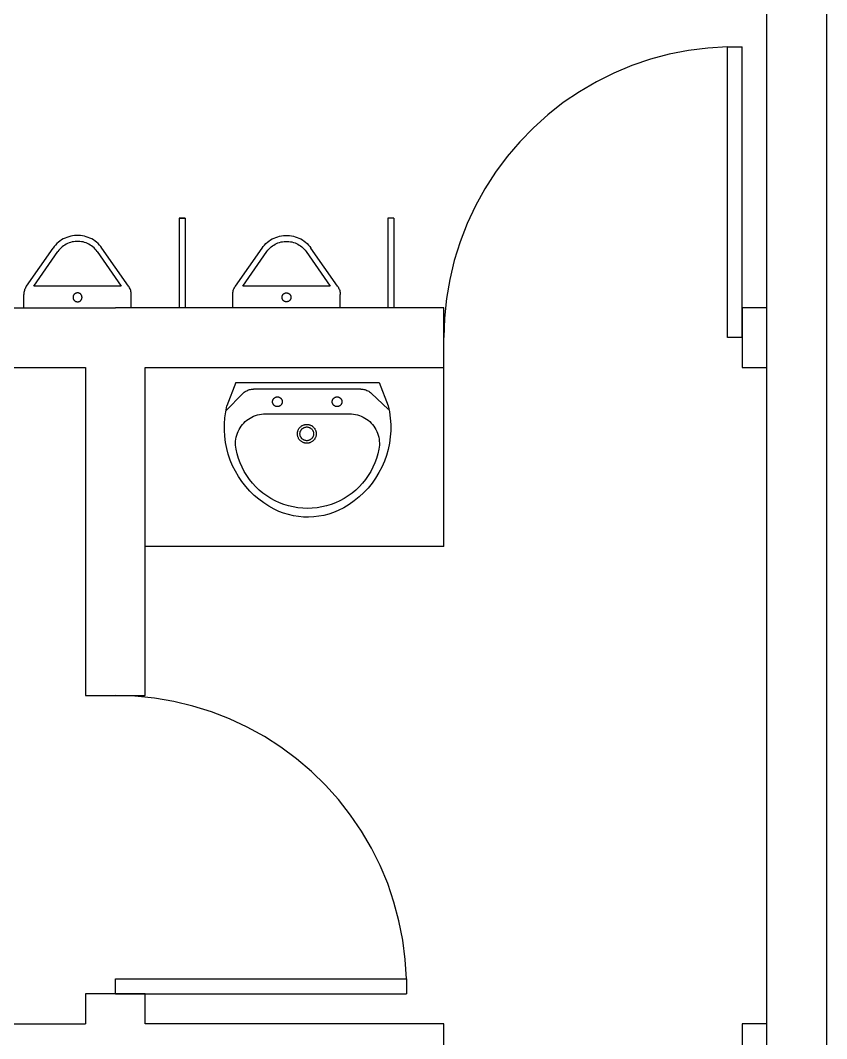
# Model space of a CAD drawing. Extents: x -81148 to 10972, y -53931 to 52487.
# Drawn here: x -58526 to -55825, y -31336 to -27923 of the extents above; entities that cross this region are included whole.
import ezdxf

# ---------------------------------------------------------------- set-up
doc = ezdxf.new("R2010")
doc.units = 0
doc.layers.get('0').update_dxf_attribs({"linetype": 'CONTINUOUS'})

msp = doc.modelspace()

# ---------------------------------------------------------------- linework, layer by layer
for p, q in [((-56025.4, -35168.9), (-56025.4, -22668.9)), ((-55825.4, -26789.4), (-55825.4, -35168.9)), ((-56288.3, -28023.9), (-56352.5, -28036.5)), ((-56223.3, -28015.6), (-56288.3, -28023.9)), ((-56157.9, -28011.4), (-56223.3, -28015.6)), ((-56157.9, -28011.4), (-56107.9, -28011.4)), ((-56157.9, -28986.4), (-56157.9, -28011.4)), ((-56107.9, -28986.4), (-56107.9, -28011.4)), ((-56415.8, -28053.4), (-56477.8, -28074.5)), ((-56352.5, -28036.5), (-56415.8, -28053.4)), ((-56477.8, -28074.5), (-56538.2, -28099.7)), ((-56538.2, -28099.7), (-56596.8, -28128.9)), ((-56596.8, -28128.9), (-56653.4, -28162)), ((-56653.4, -28162), (-56707.5, -28198.8)), ((-56707.5, -28198.8), (-56759.1, -28239.1)), ((-56759.1, -28239.1), (-56807.9, -28282.8)), ((-56807.9, -28282.8), (-56853.6, -28329.7)), ((-56853.6, -28329.7), (-56896, -28379.6)), ((-56896, -28379.6), (-56935.1, -28432.2)), ((-56935.1, -28432.2), (-56970.5, -28487.3)), ((-56970.5, -28487.3), (-57002.1, -28544.6)), ((-57002.1, -28544.6), (-57029.8, -28604)), ((-57994.9, -28586.4), (-57974.9, -28586.4)), ((-57994.9, -28586.4), (-57994.9, -28886.4)), ((-57974.9, -28586.4), (-57994.9, -28586.4)), ((-57994.9, -28586.4), (-57994.9, -28886.4)), ((-57974.9, -28586.4), (-57974.9, -28886.4)), ((-57974.9, -28586.4), (-57974.9, -28886.4)), ((-57274.9, -28586.4), (-57294.9, -28586.4)), ((-57294.9, -28586.4), (-57294.9, -28886.4)), ((-57274.9, -28586.4), (-57274.9, -28886.4)), ((-57029.8, -28604), (-57053.4, -28665.1)), ((-58403.9, -28671.3), (-58408.5, -28676.1)), ((-58399, -28666.9), (-58403.9, -28671.3)), ((-58393.7, -28662.9), (-58399, -28666.9)), ((-58388.3, -28659.1), (-58393.7, -28662.9)), ((-58382.6, -28655.8), (-58388.3, -28659.1)), ((-58376.6, -28652.8), (-58382.6, -28655.8)), ((-58373, -28673.4), (-58377.6, -28676.1)), ((-58370.5, -28650.3), (-58376.6, -28652.8)), ((-58368.3, -28671), (-58373, -28673.4)), ((-58364.3, -28648.1), (-58370.5, -28650.3)), ((-58363.4, -28669), (-58368.3, -28671)), ((-58357.9, -28646.4), (-58364.3, -28648.1)), ((-58358.4, -28667.2), (-58363.4, -28669)), ((-58353.3, -28665.9), (-58358.4, -28667.2)), ((-58351.4, -28645.1), (-58357.9, -28646.4)), ((-58348.1, -28664.8), (-58353.3, -28665.9)), ((-58344.8, -28644.2), (-58351.4, -28645.1)), ((-58342.8, -28664.1), (-58348.1, -28664.8)), ((-58338.2, -28643.8), (-58344.8, -28644.2)), ((-58337.6, -28663.8), (-58342.8, -28664.1)), ((-58331.6, -28643.8), (-58338.2, -28643.8)), ((-58332.3, -28663.8), (-58337.6, -28663.8)), ((-58327, -28664.1), (-58332.3, -28663.8)), ((-58325, -28644.2), (-58331.6, -28643.8)), ((-58321.7, -28664.8), (-58327, -28664.1)), ((-58318.4, -28645.1), (-58325, -28644.2)), ((-58316.5, -28665.9), (-58321.7, -28664.8)), ((-58311.9, -28646.4), (-58318.4, -28645.1)), ((-58311.4, -28667.2), (-58316.5, -28665.9)), ((-58305.6, -28648.1), (-58311.9, -28646.4)), ((-58306.4, -28669), (-58311.4, -28667.2)), ((-58301.5, -28671), (-58306.4, -28669)), ((-58299.3, -28650.3), (-58305.6, -28648.1)), ((-58296.8, -28673.4), (-58301.5, -28671)), ((-58293.2, -28652.8), (-58299.3, -28650.3)), ((-58292.2, -28676.1), (-58296.8, -28673.4)), ((-58287.3, -28655.8), (-58293.2, -28652.8)), ((-58281.6, -28659.1), (-58287.3, -28655.8)), ((-58276.1, -28662.9), (-58281.6, -28659.1)), ((-58270.9, -28666.9), (-58276.1, -28662.9)), ((-58265.9, -28671.3), (-58270.9, -28666.9)), ((-58261.3, -28676.1), (-58265.9, -28671.3)), ((-57708.5, -28676.1), (-57703.9, -28671.3)), ((-57703.9, -28671.3), (-57699, -28666.9)), ((-57699, -28666.9), (-57693.7, -28662.9)), ((-57693.7, -28662.9), (-57688.3, -28659.1)), ((-57688.3, -28659.1), (-57682.6, -28655.8)), ((-57682.6, -28655.8), (-57676.6, -28652.8)), ((-57677.6, -28676.1), (-57673, -28673.4)), ((-57676.6, -28652.8), (-57670.5, -28650.3)), ((-57673, -28673.4), (-57668.3, -28671)), ((-57670.5, -28650.3), (-57664.3, -28648.1)), ((-57668.3, -28671), (-57663.4, -28669)), ((-57664.3, -28648.1), (-57657.9, -28646.4)), ((-57663.4, -28669), (-57658.4, -28667.2)), ((-57658.4, -28667.2), (-57653.3, -28665.9)), ((-57657.9, -28646.4), (-57651.4, -28645.1)), ((-57653.3, -28665.9), (-57648.1, -28664.8)), ((-57651.4, -28645.1), (-57644.8, -28644.2)), ((-57648.1, -28664.8), (-57642.8, -28664.1)), ((-57644.8, -28644.2), (-57638.2, -28643.8)), ((-57642.8, -28664.1), (-57637.6, -28663.8)), ((-57638.2, -28643.8), (-57631.6, -28643.8)), ((-57637.6, -28663.8), (-57632.3, -28663.8)), ((-57632.3, -28663.8), (-57627, -28664.1)), ((-57631.6, -28643.8), (-57625, -28644.2)), ((-57627, -28664.1), (-57621.7, -28664.8)), ((-57625, -28644.2), (-57618.4, -28645.1)), ((-57621.7, -28664.8), (-57616.5, -28665.9)), ((-57618.4, -28645.1), (-57611.9, -28646.4)), ((-57616.5, -28665.9), (-57611.4, -28667.2)), ((-57611.9, -28646.4), (-57605.6, -28648.1)), ((-57611.4, -28667.2), (-57606.4, -28669)), ((-57606.4, -28669), (-57601.5, -28671)), ((-57605.6, -28648.1), (-57599.3, -28650.3)), ((-57601.5, -28671), (-57596.8, -28673.4)), ((-57599.3, -28650.3), (-57593.2, -28652.8)), ((-57596.8, -28673.4), (-57592.2, -28676.1)), ((-57593.2, -28652.8), (-57587.3, -28655.8)), ((-57587.3, -28655.8), (-57581.6, -28659.1)), ((-57581.6, -28659.1), (-57576.1, -28662.9)), ((-57576.1, -28662.9), (-57570.9, -28666.9)), ((-57570.9, -28666.9), (-57565.9, -28671.3)), ((-57565.9, -28671.3), (-57561.3, -28676.1)), ((-57053.4, -28665.1), (-57072.9, -28727.6)), ((-58505.9, -28813.5), (-58416.8, -28686.4)), ((-58481.5, -28813.5), (-58400.4, -28697.8)), ((-58412.9, -28681.1), (-58416.8, -28686.4)), ((-58408.5, -28676.1), (-58412.9, -28681.1)), ((-58397.3, -28693.6), (-58400.4, -28697.8)), ((-58393.8, -28689.6), (-58397.3, -28693.6)), ((-58390.1, -28685.8), (-58393.8, -28689.6)), ((-58386.2, -28682.3), (-58390.1, -28685.8)), ((-58382, -28679), (-58386.2, -28682.3)), ((-58377.6, -28676.1), (-58382, -28679)), ((-58287.9, -28679), (-58292.2, -28676.1)), ((-58283.7, -28682.3), (-58287.9, -28679)), ((-58279.7, -28685.8), (-58283.7, -28682.3)), ((-58276, -28689.6), (-58279.7, -28685.8)), ((-58272.6, -28693.6), (-58276, -28689.6)), ((-58269.4, -28697.8), (-58272.6, -28693.6)), ((-58269.4, -28697.8), (-58188.4, -28813.5)), ((-58257, -28681.1), (-58261.3, -28676.1)), ((-58253, -28686.4), (-58257, -28681.1)), ((-58164, -28813.5), (-58253, -28686.4)), ((-57805.9, -28813.5), (-57716.8, -28686.4)), ((-57781.5, -28813.5), (-57700.4, -28697.8)), ((-57716.8, -28686.4), (-57712.9, -28681.1)), ((-57712.9, -28681.1), (-57708.5, -28676.1)), ((-57700.4, -28697.8), (-57697.3, -28693.6)), ((-57697.3, -28693.6), (-57693.8, -28689.6)), ((-57693.8, -28689.6), (-57690.1, -28685.8)), ((-57690.1, -28685.8), (-57686.2, -28682.3)), ((-57686.2, -28682.3), (-57682, -28679)), ((-57682, -28679), (-57677.6, -28676.1)), ((-57592.2, -28676.1), (-57587.9, -28679)), ((-57587.9, -28679), (-57583.7, -28682.3)), ((-57583.7, -28682.3), (-57579.7, -28685.8)), ((-57579.7, -28685.8), (-57576, -28689.6)), ((-57576, -28689.6), (-57572.6, -28693.6)), ((-57572.6, -28693.6), (-57569.4, -28697.8)), ((-57569.4, -28697.8), (-57488.4, -28813.5)), ((-57561.3, -28676.1), (-57557, -28681.1)), ((-57557, -28681.1), (-57553, -28686.4)), ((-57464, -28813.5), (-57553, -28686.4)), ((-57072.9, -28727.6), (-57088.2, -28791.3)), ((-57088.2, -28791.3), (-57099.1, -28855.8)), ((-58514.8, -28838.8), (-58514.9, -28842.2)), ((-58514.9, -28886.4), (-58514.9, -28842.2)), ((-58514.5, -28835.4), (-58514.8, -28838.8)), ((-58513.9, -28832.1), (-58514.5, -28835.4)), ((-58513.1, -28828.8), (-58513.9, -28832.1)), ((-58512.1, -28825.6), (-58513.1, -28828.8)), ((-58510.8, -28822.4), (-58512.1, -28825.6)), ((-58509.4, -28819.3), (-58510.8, -28822.4)), ((-58507.7, -28816.4), (-58509.4, -28819.3)), ((-58505.9, -28813.5), (-58507.7, -28816.4)), ((-58188.4, -28813.5), (-58481.5, -28813.5)), ((-58347.9, -28843.9), (-58348.4, -28844.8)), ((-58347.4, -28843.1), (-58347.9, -28843.9)), ((-58346.8, -28842.3), (-58347.4, -28843.1)), ((-58346.2, -28841.6), (-58346.8, -28842.3)), ((-58345.5, -28840.8), (-58346.2, -28841.6)), ((-58344.8, -28840.2), (-58345.5, -28840.8)), ((-58344, -28839.5), (-58344.8, -28840.2)), ((-58343.2, -28839), (-58344, -28839.5)), ((-58342.4, -28838.5), (-58343.2, -28839)), ((-58341.5, -28838), (-58342.4, -28838.5)), ((-58340.7, -28837.6), (-58341.5, -28838)), ((-58339.7, -28837.2), (-58340.7, -28837.6)), ((-58338.8, -28837), (-58339.7, -28837.2)), ((-58337.8, -28836.7), (-58338.8, -28837)), ((-58336.9, -28836.6), (-58337.8, -28836.7)), ((-58335.9, -28836.5), (-58336.9, -28836.6)), ((-58334.9, -28836.4), (-58335.9, -28836.5)), ((-58333.9, -28836.5), (-58334.9, -28836.4)), ((-58333, -28836.6), (-58333.9, -28836.5)), ((-58332, -28836.7), (-58333, -28836.6)), ((-58331, -28837), (-58332, -28836.7)), ((-58330.1, -28837.2), (-58331, -28837)), ((-58329.2, -28837.6), (-58330.1, -28837.2)), ((-58328.3, -28838), (-58329.2, -28837.6)), ((-58327.4, -28838.5), (-58328.3, -28838)), ((-58326.6, -28839), (-58327.4, -28838.5)), ((-58325.8, -28839.5), (-58326.6, -28839)), ((-58325, -28840.2), (-58325.8, -28839.5)), ((-58324.3, -28840.8), (-58325, -28840.2)), ((-58323.6, -28841.6), (-58324.3, -28840.8)), ((-58323, -28842.3), (-58323.6, -28841.6)), ((-58322.4, -28843.1), (-58323, -28842.3)), ((-58321.9, -28843.9), (-58322.4, -28843.1)), ((-58321.5, -28844.8), (-58321.9, -28843.9)), ((-58162.1, -28816.4), (-58164, -28813.5)), ((-58160.5, -28819.3), (-58162.1, -28816.4)), ((-58159, -28822.4), (-58160.5, -28819.3)), ((-58157.8, -28825.6), (-58159, -28822.4)), ((-58156.7, -28828.8), (-58157.8, -28825.6)), ((-58155.9, -28832.1), (-58156.7, -28828.8)), ((-58155.4, -28835.4), (-58155.9, -28832.1)), ((-58155, -28838.8), (-58155.4, -28835.4)), ((-58154.9, -28842.2), (-58155, -28838.8)), ((-58154.9, -28886.4), (-58154.9, -28842.2)), ((-57814.9, -28842.2), (-57814.8, -28838.8)), ((-57814.9, -28886.4), (-57814.9, -28842.2)), ((-57814.8, -28838.8), (-57814.5, -28835.4)), ((-57814.5, -28835.4), (-57813.9, -28832.1)), ((-57813.9, -28832.1), (-57813.1, -28828.8)), ((-57813.1, -28828.8), (-57812.1, -28825.6)), ((-57812.1, -28825.6), (-57810.8, -28822.4)), ((-57810.8, -28822.4), (-57809.4, -28819.3)), ((-57809.4, -28819.3), (-57807.7, -28816.4)), ((-57807.7, -28816.4), (-57805.9, -28813.5)), ((-57488.4, -28813.5), (-57781.5, -28813.5)), ((-57648.4, -28844.8), (-57647.9, -28843.9)), ((-57647.9, -28843.9), (-57647.4, -28843.1)), ((-57647.4, -28843.1), (-57646.8, -28842.3)), ((-57646.8, -28842.3), (-57646.2, -28841.6)), ((-57646.2, -28841.6), (-57645.5, -28840.8)), ((-57645.5, -28840.8), (-57644.8, -28840.2)), ((-57644.8, -28840.2), (-57644, -28839.5)), ((-57644, -28839.5), (-57643.2, -28839)), ((-57643.2, -28839), (-57642.4, -28838.5)), ((-57642.4, -28838.5), (-57641.5, -28838)), ((-57641.5, -28838), (-57640.7, -28837.6)), ((-57640.7, -28837.6), (-57639.7, -28837.2)), ((-57639.7, -28837.2), (-57638.8, -28837)), ((-57638.8, -28837), (-57637.8, -28836.7)), ((-57637.8, -28836.7), (-57636.9, -28836.6)), ((-57636.9, -28836.6), (-57635.9, -28836.5)), ((-57635.9, -28836.5), (-57634.9, -28836.4)), ((-57634.9, -28836.4), (-57633.9, -28836.5)), ((-57633.9, -28836.5), (-57633, -28836.6)), ((-57633, -28836.6), (-57632, -28836.7)), ((-57632, -28836.7), (-57631, -28837)), ((-57631, -28837), (-57630.1, -28837.2)), ((-57630.1, -28837.2), (-57629.2, -28837.6)), ((-57629.2, -28837.6), (-57628.3, -28838)), ((-57628.3, -28838), (-57627.4, -28838.5)), ((-57627.4, -28838.5), (-57626.6, -28839)), ((-57626.6, -28839), (-57625.8, -28839.5)), ((-57625.8, -28839.5), (-57625, -28840.2)), ((-57625, -28840.2), (-57624.3, -28840.8)), ((-57624.3, -28840.8), (-57623.6, -28841.6)), ((-57623.6, -28841.6), (-57623, -28842.3)), ((-57623, -28842.3), (-57622.4, -28843.1)), ((-57622.4, -28843.1), (-57621.9, -28843.9)), ((-57621.9, -28843.9), (-57621.5, -28844.8)), ((-57464, -28813.5), (-57462.1, -28816.4)), ((-57462.1, -28816.4), (-57460.5, -28819.3)), ((-57460.5, -28819.3), (-57459, -28822.4)), ((-57459, -28822.4), (-57457.8, -28825.6)), ((-57457.8, -28825.6), (-57456.7, -28828.8)), ((-57456.7, -28828.8), (-57455.9, -28832.1)), ((-57455.9, -28832.1), (-57455.4, -28835.4)), ((-57455.4, -28835.4), (-57455, -28838.8)), ((-57455, -28838.8), (-57454.9, -28842.2)), ((-57454.9, -28886.4), (-57454.9, -28842.2)), ((-58349.8, -28849.5), (-58349.9, -28850.5)), ((-58349.9, -28850.5), (-58349.9, -28851.4)), ((-58349.9, -28851.4), (-58349.9, -28852.4)), ((-58349.9, -28852.4), (-58349.8, -28853.4)), ((-58349.6, -28848.5), (-58349.8, -28849.5)), ((-58349.8, -28853.4), (-58349.6, -28854.4)), ((-58349.4, -28847.6), (-58349.6, -28848.5)), ((-58349.6, -28854.4), (-58349.4, -28855.3)), ((-58349.1, -28846.6), (-58349.4, -28847.6)), ((-58349.4, -28855.3), (-58349.1, -28856.3)), ((-58348.8, -28845.7), (-58349.1, -28846.6)), ((-58349.1, -28856.3), (-58348.8, -28857.2)), ((-58348.4, -28844.8), (-58348.8, -28845.7)), ((-58348.8, -28857.2), (-58348.4, -28858.1)), ((-58348.4, -28858.1), (-58347.9, -28858.9)), ((-58347.9, -28858.9), (-58347.4, -28859.8)), ((-58347.4, -28859.8), (-58346.8, -28860.6)), ((-58346.8, -28860.6), (-58346.2, -28861.3)), ((-58346.2, -28861.3), (-58345.5, -28862)), ((-58345.5, -28862), (-58344.8, -28862.7)), ((-58344.8, -28862.7), (-58344, -28863.3)), ((-58344, -28863.3), (-58343.2, -28863.9)), ((-58343.2, -28863.9), (-58342.4, -28864.4)), ((-58342.4, -28864.4), (-58341.5, -28864.9)), ((-58341.5, -28864.9), (-58340.7, -28865.3)), ((-58340.7, -28865.3), (-58339.7, -28865.6)), ((-58339.7, -28865.6), (-58338.8, -28865.9)), ((-58338.8, -28865.9), (-58337.8, -28866.2)), ((-58337.8, -28866.2), (-58336.9, -28866.3)), ((-58336.9, -28866.3), (-58335.9, -28866.4)), ((-58335.9, -28866.4), (-58334.9, -28866.4)), ((-58334.9, -28866.4), (-58333.9, -28866.4)), ((-58333.9, -28866.4), (-58333, -28866.3)), ((-58333, -28866.3), (-58332, -28866.2)), ((-58332, -28866.2), (-58331, -28865.9)), ((-58331, -28865.9), (-58330.1, -28865.6)), ((-58330.1, -28865.6), (-58329.2, -28865.3)), ((-58329.2, -28865.3), (-58328.3, -28864.9)), ((-58328.3, -28864.9), (-58327.4, -28864.4)), ((-58327.4, -28864.4), (-58326.6, -28863.9)), ((-58326.6, -28863.9), (-58325.8, -28863.3)), ((-58325.8, -28863.3), (-58325, -28862.7)), ((-58325, -28862.7), (-58324.3, -28862)), ((-58324.3, -28862), (-58323.6, -28861.3)), ((-58323.6, -28861.3), (-58323, -28860.6)), ((-58323, -28860.6), (-58322.4, -28859.8)), ((-58322.4, -28859.8), (-58321.9, -28858.9)), ((-58321.9, -28858.9), (-58321.5, -28858.1)), ((-58321.1, -28845.7), (-58321.5, -28844.8)), ((-58321.5, -28858.1), (-58321.1, -28857.2)), ((-58320.7, -28846.6), (-58321.1, -28845.7)), ((-58321.1, -28857.2), (-58320.7, -28856.3)), ((-58320.4, -28847.6), (-58320.7, -28846.6)), ((-58320.7, -28856.3), (-58320.4, -28855.3)), ((-58320.2, -28848.5), (-58320.4, -28847.6)), ((-58320.4, -28855.3), (-58320.2, -28854.4)), ((-58320, -28849.5), (-58320.2, -28848.5)), ((-58320.2, -28854.4), (-58320, -28853.4)), ((-58319.9, -28850.5), (-58320, -28849.5)), ((-58320, -28853.4), (-58319.9, -28852.4)), ((-58319.9, -28851.4), (-58319.9, -28850.5)), ((-58319.9, -28852.4), (-58319.9, -28851.4)), ((-57649.9, -28850.5), (-57649.8, -28849.5)), ((-57649.9, -28851.4), (-57649.9, -28850.5)), ((-57649.9, -28852.4), (-57649.9, -28851.4)), ((-57649.8, -28853.4), (-57649.9, -28852.4)), ((-57649.8, -28849.5), (-57649.6, -28848.5)), ((-57649.6, -28854.4), (-57649.8, -28853.4)), ((-57649.6, -28848.5), (-57649.4, -28847.6)), ((-57649.4, -28855.3), (-57649.6, -28854.4)), ((-57649.4, -28847.6), (-57649.1, -28846.6)), ((-57649.1, -28856.3), (-57649.4, -28855.3)), ((-57649.1, -28846.6), (-57648.8, -28845.7)), ((-57648.8, -28857.2), (-57649.1, -28856.3)), ((-57648.8, -28845.7), (-57648.4, -28844.8)), ((-57648.4, -28858.1), (-57648.8, -28857.2)), ((-57647.9, -28858.9), (-57648.4, -28858.1)), ((-57647.4, -28859.8), (-57647.9, -28858.9)), ((-57646.8, -28860.6), (-57647.4, -28859.8)), ((-57646.2, -28861.3), (-57646.8, -28860.6)), ((-57645.5, -28862), (-57646.2, -28861.3)), ((-57644.8, -28862.7), (-57645.5, -28862)), ((-57644, -28863.3), (-57644.8, -28862.7)), ((-57643.2, -28863.9), (-57644, -28863.3)), ((-57642.4, -28864.4), (-57643.2, -28863.9)), ((-57641.5, -28864.9), (-57642.4, -28864.4)), ((-57640.7, -28865.3), (-57641.5, -28864.9)), ((-57639.7, -28865.6), (-57640.7, -28865.3)), ((-57638.8, -28865.9), (-57639.7, -28865.6)), ((-57637.8, -28866.2), (-57638.8, -28865.9)), ((-57636.9, -28866.3), (-57637.8, -28866.2)), ((-57635.9, -28866.4), (-57636.9, -28866.3)), ((-57634.9, -28866.4), (-57635.9, -28866.4)), ((-57633.9, -28866.4), (-57634.9, -28866.4)), ((-57633, -28866.3), (-57633.9, -28866.4)), ((-57632, -28866.2), (-57633, -28866.3)), ((-57631, -28865.9), (-57632, -28866.2)), ((-57630.1, -28865.6), (-57631, -28865.9)), ((-57629.2, -28865.3), (-57630.1, -28865.6)), ((-57628.3, -28864.9), (-57629.2, -28865.3)), ((-57627.4, -28864.4), (-57628.3, -28864.9)), ((-57626.6, -28863.9), (-57627.4, -28864.4)), ((-57625.8, -28863.3), (-57626.6, -28863.9)), ((-57625, -28862.7), (-57625.8, -28863.3)), ((-57624.3, -28862), (-57625, -28862.7)), ((-57623.6, -28861.3), (-57624.3, -28862)), ((-57623, -28860.6), (-57623.6, -28861.3)), ((-57622.4, -28859.8), (-57623, -28860.6)), ((-57621.9, -28858.9), (-57622.4, -28859.8)), ((-57621.5, -28858.1), (-57621.9, -28858.9)), ((-57621.5, -28844.8), (-57621.1, -28845.7)), ((-57621.1, -28857.2), (-57621.5, -28858.1)), ((-57621.1, -28845.7), (-57620.7, -28846.6)), ((-57620.7, -28856.3), (-57621.1, -28857.2)), ((-57620.7, -28846.6), (-57620.4, -28847.6)), ((-57620.4, -28855.3), (-57620.7, -28856.3)), ((-57620.4, -28847.6), (-57620.2, -28848.5)), ((-57620.2, -28854.4), (-57620.4, -28855.3)), ((-57620.2, -28848.5), (-57620, -28849.5)), ((-57620, -28853.4), (-57620.2, -28854.4)), ((-57620, -28849.5), (-57619.9, -28850.5)), ((-57619.9, -28852.4), (-57620, -28853.4)), ((-57619.9, -28850.5), (-57619.9, -28851.4)), ((-57619.9, -28851.4), (-57619.9, -28852.4)), ((-57099.1, -28855.8), (-57105.7, -28921)), ((-58674.9, -28886.4), (-58514.9, -28886.4)), ((-58514.9, -28886.4), (-58207.9, -28886.4)), ((-57994.9, -28886.4), (-58207.9, -28886.4)), ((-57974.9, -28886.4), (-57994.9, -28886.4)), ((-57107.9, -28886.4), (-57974.9, -28886.4)), ((-57107.9, -29086.4), (-57107.9, -28886.4)), ((-56025.4, -28886.4), (-56107.9, -28886.4)), ((-56107.9, -28886.4), (-56107.9, -29086.4)), ((-57105.7, -28921), (-57107.9, -28986.4)), ((-56107.9, -28986.4), (-56157.9, -28986.4)), ((-59491.9, -29086.4), (-58307.9, -29086.4)), ((-58307.9, -29086.4), (-58307.9, -30186.4)), ((-58107.9, -29086.4), (-57107.9, -29086.4)), ((-58107.9, -29686.4), (-58107.9, -29086.4)), ((-57107.9, -29686.4), (-57107.9, -29086.4)), ((-56107.9, -29086.4), (-56025.4, -29086.4)), ((-57804.8, -29136.5), (-57834.3, -29215)), ((-57804.8, -29136.5), (-57803.8, -29136.5)), ((-57803.8, -29136.5), (-57327, -29136.5)), ((-57327, -29136.5), (-57324.1, -29136.5)), ((-57324.1, -29136.5), (-57294.6, -29215)), ((-57781.1, -29173.9), (-57838, -29231.7)), ((-57781.1, -29173.9), (-57778.7, -29171.7)), ((-57778.7, -29171.7), (-57776.2, -29169.6)), ((-57776.2, -29169.6), (-57773.5, -29167.6)), ((-57773.5, -29167.6), (-57770.7, -29165.9)), ((-57770.7, -29165.9), (-57767.8, -29164.3)), ((-57767.8, -29164.3), (-57764.8, -29162.9)), ((-57764.8, -29162.9), (-57761.7, -29161.7)), ((-57761.7, -29161.7), (-57758.5, -29160.8)), ((-57758.5, -29160.8), (-57755.3, -29160)), ((-57755.3, -29160), (-57752.1, -29159.5)), ((-57752.1, -29159.5), (-57748.8, -29159.1)), ((-57748.8, -29159.1), (-57745.5, -29159)), ((-57385.5, -29159), (-57745.5, -29159)), ((-57669.6, -29185.7), (-57668.5, -29185.5)), ((-57668.5, -29185.5), (-57667.5, -29185.3)), ((-57667.5, -29185.3), (-57666.4, -29185.2)), ((-57666.4, -29185.2), (-57665.4, -29185.2)), ((-57665.4, -29185.2), (-57664.3, -29185.2)), ((-57664.3, -29185.2), (-57663.2, -29185.3)), ((-57663.2, -29185.3), (-57662.2, -29185.5)), ((-57662.2, -29185.5), (-57661.1, -29185.7)), ((-57469.6, -29185.7), (-57468.5, -29185.5)), ((-57468.5, -29185.5), (-57467.5, -29185.3)), ((-57467.5, -29185.3), (-57466.4, -29185.2)), ((-57466.4, -29185.2), (-57465.4, -29185.2)), ((-57465.4, -29185.2), (-57464.3, -29185.2)), ((-57464.3, -29185.2), (-57463.2, -29185.3)), ((-57463.2, -29185.3), (-57462.2, -29185.5)), ((-57462.2, -29185.5), (-57461.1, -29185.7)), ((-57385.5, -29159), (-57382.1, -29159.1)), ((-57382.1, -29159.1), (-57378.7, -29159.5)), ((-57378.7, -29159.5), (-57375.3, -29160.1)), ((-57375.3, -29160.1), (-57372, -29160.9)), ((-57372, -29160.9), (-57368.7, -29161.9)), ((-57368.7, -29161.9), (-57365.5, -29163.2)), ((-57365.5, -29163.2), (-57362.4, -29164.7)), ((-57362.4, -29164.7), (-57359.5, -29166.4)), ((-57359.5, -29166.4), (-57356.6, -29168.2)), ((-57356.6, -29168.2), (-57353.9, -29170.3)), ((-57353.9, -29170.3), (-57351.3, -29172.6)), ((-57351.3, -29172.6), (-57293.2, -29227)), ((-57838.5, -29235.2), (-57834.3, -29215)), ((-57681.7, -29200.4), (-57681.6, -29199.4)), ((-57681.7, -29201.5), (-57681.7, -29200.4)), ((-57681.7, -29202.6), (-57681.7, -29201.5)), ((-57681.6, -29203.6), (-57681.7, -29202.6)), ((-57681.6, -29199.4), (-57681.4, -29198.3)), ((-57681.4, -29204.7), (-57681.6, -29203.6)), ((-57681.4, -29198.3), (-57681.1, -29197.3)), ((-57681.1, -29205.7), (-57681.4, -29204.7)), ((-57681.1, -29197.3), (-57680.8, -29196.2)), ((-57680.8, -29206.7), (-57681.1, -29205.7)), ((-57680.8, -29196.2), (-57680.5, -29195.2)), ((-57680.5, -29207.7), (-57680.8, -29206.7)), ((-57680.5, -29195.2), (-57680, -29194.3)), ((-57680, -29208.7), (-57680.5, -29207.7)), ((-57680, -29194.3), (-57679.5, -29193.3)), ((-57679.5, -29209.7), (-57680, -29208.7)), ((-57679.5, -29193.3), (-57678.9, -29192.4)), ((-57678.9, -29210.6), (-57679.5, -29209.7)), ((-57678.9, -29192.4), (-57678.3, -29191.5)), ((-57678.3, -29211.4), (-57678.9, -29210.6)), ((-57678.3, -29191.5), (-57677.6, -29190.7)), ((-57677.6, -29212.3), (-57678.3, -29211.4)), ((-57677.6, -29190.7), (-57676.9, -29189.9)), ((-57676.9, -29213), (-57677.6, -29212.3)), ((-57676.9, -29189.9), (-57676.1, -29189.2)), ((-57676.1, -29213.8), (-57676.9, -29213)), ((-57676.1, -29189.2), (-57675.3, -29188.5)), ((-57675.3, -29214.5), (-57676.1, -29213.8)), ((-57675.3, -29188.5), (-57674.4, -29187.9)), ((-57674.4, -29215.1), (-57675.3, -29214.5)), ((-57674.4, -29187.9), (-57673.5, -29187.3)), ((-57673.5, -29215.6), (-57674.4, -29215.1)), ((-57673.5, -29187.3), (-57672.6, -29186.8)), ((-57672.6, -29216.1), (-57673.5, -29215.6)), ((-57672.6, -29186.8), (-57671.6, -29186.4)), ((-57671.6, -29216.6), (-57672.6, -29216.1)), ((-57671.6, -29186.4), (-57670.6, -29186)), ((-57670.6, -29217), (-57671.6, -29216.6)), ((-57670.6, -29186), (-57669.6, -29185.7)), ((-57669.6, -29217.3), (-57670.6, -29217)), ((-57668.5, -29217.5), (-57669.6, -29217.3)), ((-57667.5, -29217.7), (-57668.5, -29217.5)), ((-57666.4, -29217.8), (-57667.5, -29217.7)), ((-57665.4, -29217.8), (-57666.4, -29217.8)), ((-57664.3, -29217.8), (-57665.4, -29217.8)), ((-57663.2, -29217.7), (-57664.3, -29217.8)), ((-57662.2, -29217.5), (-57663.2, -29217.7)), ((-57661.1, -29217.3), (-57662.2, -29217.5)), ((-57661.1, -29185.7), (-57660.1, -29186)), ((-57660.1, -29217), (-57661.1, -29217.3)), ((-57660.1, -29186), (-57659.1, -29186.4)), ((-57659.1, -29216.6), (-57660.1, -29217)), ((-57659.1, -29186.4), (-57658.1, -29186.8)), ((-57658.1, -29216.1), (-57659.1, -29216.6)), ((-57658.1, -29186.8), (-57657.2, -29187.3)), ((-57657.2, -29215.6), (-57658.1, -29216.1)), ((-57657.2, -29187.3), (-57656.3, -29187.9)), ((-57656.3, -29215.1), (-57657.2, -29215.6)), ((-57656.3, -29187.9), (-57655.4, -29188.5)), ((-57655.4, -29214.5), (-57656.3, -29215.1)), ((-57655.4, -29188.5), (-57654.6, -29189.2)), ((-57654.6, -29213.8), (-57655.4, -29214.5)), ((-57654.6, -29189.2), (-57653.8, -29189.9)), ((-57653.8, -29213), (-57654.6, -29213.8)), ((-57653.8, -29189.9), (-57653.1, -29190.7)), ((-57653.1, -29212.3), (-57653.8, -29213)), ((-57653.1, -29190.7), (-57652.4, -29191.5)), ((-57652.4, -29211.4), (-57653.1, -29212.3)), ((-57652.4, -29191.5), (-57651.8, -29192.4)), ((-57651.8, -29210.6), (-57652.4, -29211.4)), ((-57651.8, -29192.4), (-57651.2, -29193.3)), ((-57651.2, -29209.7), (-57651.8, -29210.6)), ((-57651.2, -29193.3), (-57650.7, -29194.3)), ((-57650.7, -29208.7), (-57651.2, -29209.7)), ((-57650.7, -29194.3), (-57650.3, -29195.2)), ((-57650.3, -29207.7), (-57650.7, -29208.7)), ((-57650.3, -29195.2), (-57649.9, -29196.2)), ((-57649.9, -29206.7), (-57650.3, -29207.7)), ((-57649.9, -29196.2), (-57649.6, -29197.3)), ((-57649.6, -29205.7), (-57649.9, -29206.7)), ((-57649.6, -29197.3), (-57649.3, -29198.3)), ((-57649.3, -29204.7), (-57649.6, -29205.7)), ((-57649.3, -29198.3), (-57649.2, -29199.4)), ((-57649.2, -29203.6), (-57649.3, -29204.7)), ((-57649.2, -29199.4), (-57649.1, -29200.4)), ((-57649.1, -29202.6), (-57649.2, -29203.6)), ((-57649.1, -29200.4), (-57649, -29201.5)), ((-57649, -29201.5), (-57649.1, -29202.6)), ((-57481.7, -29200.4), (-57481.6, -29199.4)), ((-57481.7, -29201.5), (-57481.7, -29200.4)), ((-57481.7, -29202.6), (-57481.7, -29201.5)), ((-57481.6, -29203.6), (-57481.7, -29202.6)), ((-57481.6, -29199.4), (-57481.4, -29198.3)), ((-57481.4, -29204.7), (-57481.6, -29203.6)), ((-57481.4, -29198.3), (-57481.1, -29197.3)), ((-57481.1, -29205.7), (-57481.4, -29204.7)), ((-57481.1, -29197.3), (-57480.8, -29196.2)), ((-57480.8, -29206.7), (-57481.1, -29205.7)), ((-57480.8, -29196.2), (-57480.5, -29195.2)), ((-57480.5, -29207.7), (-57480.8, -29206.7)), ((-57480.5, -29195.2), (-57480, -29194.3)), ((-57480, -29208.7), (-57480.5, -29207.7)), ((-57480, -29194.3), (-57479.5, -29193.3)), ((-57479.5, -29209.7), (-57480, -29208.7)), ((-57479.5, -29193.3), (-57478.9, -29192.4)), ((-57478.9, -29210.6), (-57479.5, -29209.7)), ((-57478.9, -29192.4), (-57478.3, -29191.5)), ((-57478.3, -29211.4), (-57478.9, -29210.6)), ((-57478.3, -29191.5), (-57477.6, -29190.7)), ((-57477.6, -29212.3), (-57478.3, -29211.4)), ((-57477.6, -29190.7), (-57476.9, -29189.9)), ((-57476.9, -29213), (-57477.6, -29212.3)), ((-57476.9, -29189.9), (-57476.1, -29189.2)), ((-57476.1, -29213.8), (-57476.9, -29213)), ((-57476.1, -29189.2), (-57475.3, -29188.5)), ((-57475.3, -29214.5), (-57476.1, -29213.8)), ((-57475.3, -29188.5), (-57474.4, -29187.9)), ((-57474.4, -29215.1), (-57475.3, -29214.5)), ((-57474.4, -29187.9), (-57473.5, -29187.3)), ((-57473.5, -29215.6), (-57474.4, -29215.1)), ((-57473.5, -29187.3), (-57472.6, -29186.8)), ((-57472.6, -29216.1), (-57473.5, -29215.6)), ((-57472.6, -29186.8), (-57471.6, -29186.4)), ((-57471.6, -29216.6), (-57472.6, -29216.1)), ((-57471.6, -29186.4), (-57470.6, -29186)), ((-57470.6, -29217), (-57471.6, -29216.6)), ((-57470.6, -29186), (-57469.6, -29185.7)), ((-57469.6, -29217.3), (-57470.6, -29217)), ((-57468.5, -29217.5), (-57469.6, -29217.3)), ((-57467.5, -29217.7), (-57468.5, -29217.5)), ((-57466.4, -29217.8), (-57467.5, -29217.7)), ((-57465.4, -29217.8), (-57466.4, -29217.8)), ((-57464.3, -29217.8), (-57465.4, -29217.8)), ((-57463.2, -29217.7), (-57464.3, -29217.8)), ((-57462.2, -29217.5), (-57463.2, -29217.7)), ((-57461.1, -29217.3), (-57462.2, -29217.5)), ((-57461.1, -29185.7), (-57460.1, -29186)), ((-57460.1, -29217), (-57461.1, -29217.3)), ((-57460.1, -29186), (-57459.1, -29186.4)), ((-57459.1, -29216.6), (-57460.1, -29217)), ((-57459.1, -29186.4), (-57458.1, -29186.8)), ((-57458.1, -29216.1), (-57459.1, -29216.6)), ((-57458.1, -29186.8), (-57457.2, -29187.3)), ((-57457.2, -29215.6), (-57458.1, -29216.1)), ((-57457.2, -29187.3), (-57456.3, -29187.9)), ((-57456.3, -29215.1), (-57457.2, -29215.6)), ((-57456.3, -29187.9), (-57455.4, -29188.5)), ((-57455.4, -29214.5), (-57456.3, -29215.1)), ((-57455.4, -29188.5), (-57454.6, -29189.2)), ((-57454.6, -29213.8), (-57455.4, -29214.5)), ((-57454.6, -29189.2), (-57453.8, -29189.9)), ((-57453.8, -29213), (-57454.6, -29213.8)), ((-57453.8, -29189.9), (-57453.1, -29190.7)), ((-57453.1, -29212.3), (-57453.8, -29213)), ((-57453.1, -29190.7), (-57452.4, -29191.5)), ((-57452.4, -29211.4), (-57453.1, -29212.3)), ((-57452.4, -29191.5), (-57451.8, -29192.4)), ((-57451.8, -29210.6), (-57452.4, -29211.4)), ((-57451.8, -29192.4), (-57451.2, -29193.3)), ((-57451.2, -29209.7), (-57451.8, -29210.6)), ((-57451.2, -29193.3), (-57450.7, -29194.3)), ((-57450.7, -29208.7), (-57451.2, -29209.7)), ((-57450.7, -29194.3), (-57450.3, -29195.2)), ((-57450.3, -29207.7), (-57450.7, -29208.7)), ((-57450.3, -29195.2), (-57449.9, -29196.2)), ((-57449.9, -29206.7), (-57450.3, -29207.7)), ((-57449.9, -29196.2), (-57449.6, -29197.3)), ((-57449.6, -29205.7), (-57449.9, -29206.7)), ((-57449.6, -29197.3), (-57449.3, -29198.3)), ((-57449.3, -29204.7), (-57449.6, -29205.7)), ((-57449.3, -29198.3), (-57449.2, -29199.4)), ((-57449.2, -29203.6), (-57449.3, -29204.7)), ((-57449.2, -29199.4), (-57449.1, -29200.4)), ((-57449.1, -29202.6), (-57449.2, -29203.6)), ((-57449.1, -29200.4), (-57449, -29201.5)), ((-57449, -29201.5), (-57449.1, -29202.6)), ((-57294.6, -29215), (-57290.3, -29235.6)), ((-57841.4, -29255.5), (-57838.5, -29235.2)), ((-57757, -29256), (-57751.1, -29252.7)), ((-57751.1, -29252.7), (-57745, -29249.8)), ((-57745, -29249.8), (-57738.7, -29247.4)), ((-57738.7, -29247.4), (-57732.3, -29245.4)), ((-57732.3, -29245.4), (-57725.7, -29243.8)), ((-57725.7, -29243.8), (-57719, -29242.7)), ((-57719, -29242.7), (-57712.3, -29242)), ((-57712.3, -29242), (-57705.6, -29241.7)), ((-57705.6, -29241.7), (-57423.7, -29241.7)), ((-57423.7, -29241.7), (-57416.9, -29242)), ((-57416.9, -29242), (-57410.2, -29242.7)), ((-57410.2, -29242.7), (-57403.6, -29243.8)), ((-57403.6, -29243.8), (-57397, -29245.4)), ((-57397, -29245.4), (-57390.6, -29247.4)), ((-57390.6, -29247.4), (-57384.3, -29249.8)), ((-57384.3, -29249.8), (-57378.2, -29252.7)), ((-57378.2, -29252.7), (-57372.3, -29256)), ((-57290.3, -29235.6), (-57287.4, -29256.5)), ((-57843.1, -29296.6), (-57842.9, -29276)), ((-57842.9, -29276), (-57841.4, -29255.5)), ((-57790.4, -29288.8), (-57786.6, -29283.2)), ((-57786.6, -29283.2), (-57782.5, -29277.8)), ((-57782.5, -29277.8), (-57778, -29272.8)), ((-57778, -29272.8), (-57773.2, -29268.1)), ((-57773.2, -29268.1), (-57768.1, -29263.7)), ((-57768.1, -29263.7), (-57762.7, -29259.6)), ((-57762.7, -29259.6), (-57757, -29256)), ((-57590.6, -29288.1), (-57589.1, -29286.6)), ((-57589.1, -29286.6), (-57587.6, -29285.2)), ((-57587.6, -29285.2), (-57586, -29283.9)), ((-57586, -29283.9), (-57584.4, -29282.7)), ((-57584.4, -29282.7), (-57582.6, -29281.6)), ((-57582.6, -29281.6), (-57580.8, -29280.6)), ((-57580.8, -29280.6), (-57578.9, -29279.8)), ((-57578.9, -29279.8), (-57577, -29279)), ((-57577, -29279), (-57575, -29278.4)), ((-57577, -29288.4), (-57575.6, -29287.7)), ((-57575.6, -29287.7), (-57574.2, -29287.2)), ((-57575, -29278.4), (-57573, -29278)), ((-57574.2, -29287.2), (-57572.7, -29286.8)), ((-57573, -29278), (-57570.9, -29277.6)), ((-57572.7, -29286.8), (-57571.3, -29286.4)), ((-57571.3, -29286.4), (-57569.8, -29286.2)), ((-57570.9, -29277.6), (-57568.9, -29277.4)), ((-57569.8, -29286.2), (-57568.3, -29286)), ((-57568.9, -29277.4), (-57566.8, -29277.3)), ((-57568.3, -29286), (-57566.8, -29286)), ((-57566.8, -29277.3), (-57564.7, -29277.4)), ((-57566.8, -29286), (-57565.3, -29286)), ((-57565.3, -29286), (-57563.8, -29286.2)), ((-57564.7, -29277.4), (-57562.7, -29277.6)), ((-57563.8, -29286.2), (-57562.3, -29286.4)), ((-57562.7, -29277.6), (-57560.6, -29278)), ((-57562.3, -29286.4), (-57560.8, -29286.8)), ((-57560.8, -29286.8), (-57559.4, -29287.2)), ((-57560.6, -29278), (-57558.6, -29278.4)), ((-57559.4, -29287.2), (-57558, -29287.7)), ((-57558.6, -29278.4), (-57556.6, -29279)), ((-57558, -29287.7), (-57556.6, -29288.4)), ((-57556.6, -29279), (-57554.7, -29279.8)), ((-57554.7, -29279.8), (-57552.8, -29280.6)), ((-57552.8, -29280.6), (-57551, -29281.6)), ((-57551, -29281.6), (-57549.2, -29282.7)), ((-57549.2, -29282.7), (-57547.6, -29283.9)), ((-57547.6, -29283.9), (-57546, -29285.2)), ((-57546, -29285.2), (-57544.4, -29286.6)), ((-57544.4, -29286.6), (-57543, -29288.1)), ((-57372.3, -29256), (-57366.6, -29259.6)), ((-57366.6, -29259.6), (-57361.2, -29263.7)), ((-57361.2, -29263.7), (-57356.1, -29268.1)), ((-57356.1, -29268.1), (-57351.3, -29272.8)), ((-57351.3, -29272.8), (-57346.8, -29277.8)), ((-57346.8, -29277.8), (-57342.6, -29283.2)), ((-57342.6, -29283.2), (-57338.9, -29288.8)), ((-57287.4, -29256.5), (-57285.9, -29277.5)), ((-57285.9, -29277.5), (-57285.9, -29298.5)), ((-57841.8, -29317.1), (-57843.1, -29296.6)), ((-57839.2, -29337.6), (-57841.8, -29317.1)), ((-57804.4, -29326.5), (-57803.2, -29319.8)), ((-57803.2, -29319.8), (-57801.5, -29313.3)), ((-57801.5, -29313.3), (-57799.3, -29306.9)), ((-57799.3, -29306.9), (-57796.8, -29300.7)), ((-57796.8, -29300.7), (-57793.8, -29294.6)), ((-57793.8, -29294.6), (-57790.4, -29288.8)), ((-57598.4, -29309), (-57598.3, -29306.9)), ((-57598.3, -29311), (-57598.4, -29309)), ((-57598.3, -29306.9), (-57598.1, -29304.8)), ((-57598.1, -29313.1), (-57598.3, -29311)), ((-57598.1, -29304.8), (-57597.8, -29302.8)), ((-57597.8, -29315.1), (-57598.1, -29313.1)), ((-57597.8, -29302.8), (-57597.3, -29300.8)), ((-57597.3, -29317.1), (-57597.8, -29315.1)), ((-57597.3, -29300.8), (-57596.7, -29298.8)), ((-57596.7, -29319.1), (-57597.3, -29317.1)), ((-57596.7, -29298.8), (-57596, -29296.9)), ((-57596, -29321.1), (-57596.7, -29319.1)), ((-57596, -29296.9), (-57595.1, -29295)), ((-57595.1, -29322.9), (-57596, -29321.1)), ((-57595.1, -29295), (-57594.2, -29293.2)), ((-57594.2, -29293.2), (-57593.1, -29291.4)), ((-57593.1, -29291.4), (-57591.9, -29289.7)), ((-57591.9, -29289.7), (-57590.6, -29288.1)), ((-57589.8, -29309), (-57589.7, -29307.5)), ((-57589.7, -29310.5), (-57589.8, -29309)), ((-57589.7, -29307.5), (-57589.6, -29306)), ((-57589.6, -29312), (-57589.7, -29310.5)), ((-57589.6, -29306), (-57589.3, -29304.5)), ((-57589.3, -29313.4), (-57589.6, -29312)), ((-57589.3, -29304.5), (-57589, -29303)), ((-57589, -29314.9), (-57589.3, -29313.4)), ((-57589, -29303), (-57588.6, -29301.6)), ((-57588.6, -29316.3), (-57589, -29314.9)), ((-57588.6, -29301.6), (-57588, -29300.2)), ((-57588, -29317.7), (-57588.6, -29316.3)), ((-57588, -29300.2), (-57587.4, -29298.8)), ((-57587.4, -29319.1), (-57588, -29317.7)), ((-57587.4, -29298.8), (-57586.7, -29297.5)), ((-57586.7, -29320.4), (-57587.4, -29319.1)), ((-57586.7, -29297.5), (-57585.9, -29296.2)), ((-57585.9, -29321.7), (-57586.7, -29320.4)), ((-57585.9, -29296.2), (-57585, -29295)), ((-57585, -29322.9), (-57585.9, -29321.7)), ((-57585, -29295), (-57584.1, -29293.8)), ((-57584.1, -29293.8), (-57583, -29292.7)), ((-57583, -29292.7), (-57581.9, -29291.7)), ((-57581.9, -29291.7), (-57580.8, -29290.7)), ((-57580.8, -29290.7), (-57579.6, -29289.9)), ((-57579.6, -29289.9), (-57578.3, -29289.1)), ((-57578.3, -29289.1), (-57577, -29288.4)), ((-57556.6, -29288.4), (-57555.3, -29289.1)), ((-57555.3, -29289.1), (-57554, -29289.9)), ((-57554, -29289.9), (-57552.8, -29290.7)), ((-57552.8, -29290.7), (-57551.6, -29291.7)), ((-57551.6, -29291.7), (-57550.5, -29292.7)), ((-57550.5, -29292.7), (-57549.5, -29293.8)), ((-57549.5, -29293.8), (-57548.6, -29295)), ((-57548.6, -29295), (-57547.7, -29296.2)), ((-57547.7, -29321.7), (-57548.6, -29322.9)), ((-57547.7, -29296.2), (-57546.9, -29297.5)), ((-57546.9, -29320.4), (-57547.7, -29321.7)), ((-57546.9, -29297.5), (-57546.2, -29298.8)), ((-57546.2, -29319.1), (-57546.9, -29320.4)), ((-57546.2, -29298.8), (-57545.6, -29300.2)), ((-57545.6, -29317.7), (-57546.2, -29319.1)), ((-57545.6, -29300.2), (-57545, -29301.6)), ((-57545, -29316.3), (-57545.6, -29317.7)), ((-57545, -29301.6), (-57544.6, -29303)), ((-57544.6, -29314.9), (-57545, -29316.3)), ((-57544.6, -29303), (-57544.3, -29304.5)), ((-57544.3, -29313.4), (-57544.6, -29314.9)), ((-57544.3, -29304.5), (-57544, -29306)), ((-57544, -29312), (-57544.3, -29313.4)), ((-57544, -29306), (-57543.9, -29307.5)), ((-57543.9, -29310.5), (-57544, -29312)), ((-57543.9, -29307.5), (-57543.8, -29309)), ((-57543.8, -29309), (-57543.9, -29310.5)), ((-57543, -29288.1), (-57541.7, -29289.7)), ((-57541.7, -29289.7), (-57540.5, -29291.4)), ((-57540.5, -29291.4), (-57539.4, -29293.2)), ((-57539.4, -29293.2), (-57538.4, -29295)), ((-57538.4, -29295), (-57537.6, -29296.9)), ((-57537.6, -29321.1), (-57538.4, -29322.9)), ((-57537.6, -29296.9), (-57536.9, -29298.8)), ((-57536.9, -29319.1), (-57537.6, -29321.1)), ((-57536.9, -29298.8), (-57536.3, -29300.8)), ((-57536.3, -29317.1), (-57536.9, -29319.1)), ((-57536.3, -29300.8), (-57535.8, -29302.8)), ((-57535.8, -29315.1), (-57536.3, -29317.1)), ((-57535.8, -29302.8), (-57535.5, -29304.8)), ((-57535.5, -29313.1), (-57535.8, -29315.1)), ((-57535.5, -29304.8), (-57535.3, -29306.9)), ((-57535.3, -29311), (-57535.5, -29313.1)), ((-57535.3, -29306.9), (-57535.2, -29309)), ((-57535.2, -29309), (-57535.3, -29311)), ((-57338.9, -29288.8), (-57335.5, -29294.6)), ((-57335.5, -29294.6), (-57332.5, -29300.7)), ((-57332.5, -29300.7), (-57329.9, -29306.9)), ((-57329.9, -29306.9), (-57327.8, -29313.3)), ((-57327.8, -29313.3), (-57326.1, -29319.8)), ((-57326.1, -29319.8), (-57324.9, -29326.5)), ((-57287.3, -29319.5), (-57290.2, -29340.4)), ((-57285.9, -29298.5), (-57287.3, -29319.5)), ((-57835.2, -29357.7), (-57839.2, -29337.6)), ((-57805.6, -29339.9), (-57805.2, -29333.2)), ((-57805.5, -29346.7), (-57805.6, -29339.9)), ((-57804.9, -29353.4), (-57805.5, -29346.7)), ((-57805.2, -29333.2), (-57804.4, -29326.5)), ((-57803.9, -29360.1), (-57804.9, -29353.4)), ((-57594.2, -29324.8), (-57595.1, -29322.9)), ((-57593.1, -29326.5), (-57594.2, -29324.8)), ((-57591.9, -29328.2), (-57593.1, -29326.5)), ((-57590.6, -29329.8), (-57591.9, -29328.2)), ((-57589.1, -29331.3), (-57590.6, -29329.8)), ((-57587.6, -29332.7), (-57589.1, -29331.3)), ((-57586, -29334), (-57587.6, -29332.7)), ((-57584.4, -29335.2), (-57586, -29334)), ((-57584.1, -29324.1), (-57585, -29322.9)), ((-57582.6, -29336.3), (-57584.4, -29335.2)), ((-57583, -29325.2), (-57584.1, -29324.1)), ((-57581.9, -29326.2), (-57583, -29325.2)), ((-57580.8, -29337.3), (-57582.6, -29336.3)), ((-57580.8, -29327.2), (-57581.9, -29326.2)), ((-57579.6, -29328.1), (-57580.8, -29327.2)), ((-57578.9, -29338.2), (-57580.8, -29337.3)), ((-57578.3, -29328.9), (-57579.6, -29328.1)), ((-57577, -29338.9), (-57578.9, -29338.2)), ((-57577, -29329.6), (-57578.3, -29328.9)), ((-57575.6, -29330.2), (-57577, -29329.6)), ((-57575, -29339.5), (-57577, -29338.9)), ((-57574.2, -29330.7), (-57575.6, -29330.2)), ((-57573, -29340), (-57575, -29339.5)), ((-57572.7, -29331.1), (-57574.2, -29330.7)), ((-57570.9, -29340.3), (-57573, -29340)), ((-57571.3, -29331.5), (-57572.7, -29331.1)), ((-57569.8, -29331.7), (-57571.3, -29331.5)), ((-57568.9, -29340.5), (-57570.9, -29340.3)), ((-57568.3, -29331.9), (-57569.8, -29331.7)), ((-57566.8, -29340.6), (-57568.9, -29340.5)), ((-57566.8, -29331.9), (-57568.3, -29331.9)), ((-57565.3, -29331.9), (-57566.8, -29331.9)), ((-57564.7, -29340.5), (-57566.8, -29340.6)), ((-57563.8, -29331.7), (-57565.3, -29331.9)), ((-57562.7, -29340.3), (-57564.7, -29340.5)), ((-57562.3, -29331.5), (-57563.8, -29331.7)), ((-57560.6, -29340), (-57562.7, -29340.3)), ((-57560.8, -29331.1), (-57562.3, -29331.5)), ((-57559.4, -29330.7), (-57560.8, -29331.1)), ((-57558.6, -29339.5), (-57560.6, -29340)), ((-57558, -29330.2), (-57559.4, -29330.7)), ((-57556.6, -29338.9), (-57558.6, -29339.5)), ((-57556.6, -29329.6), (-57558, -29330.2)), ((-57555.3, -29328.9), (-57556.6, -29329.6)), ((-57554.7, -29338.2), (-57556.6, -29338.9)), ((-57554, -29328.1), (-57555.3, -29328.9)), ((-57552.8, -29337.3), (-57554.7, -29338.2)), ((-57552.8, -29327.2), (-57554, -29328.1)), ((-57551.6, -29326.2), (-57552.8, -29327.2)), ((-57551, -29336.3), (-57552.8, -29337.3)), ((-57550.5, -29325.2), (-57551.6, -29326.2)), ((-57549.2, -29335.2), (-57551, -29336.3)), ((-57549.5, -29324.1), (-57550.5, -29325.2)), ((-57548.6, -29322.9), (-57549.5, -29324.1)), ((-57547.6, -29334), (-57549.2, -29335.2)), ((-57546, -29332.7), (-57547.6, -29334)), ((-57544.4, -29331.3), (-57546, -29332.7)), ((-57543, -29329.8), (-57544.4, -29331.3)), ((-57541.7, -29328.2), (-57543, -29329.8)), ((-57540.5, -29326.5), (-57541.7, -29328.2)), ((-57539.4, -29324.8), (-57540.5, -29326.5)), ((-57538.4, -29322.9), (-57539.4, -29324.8)), ((-57324.4, -29353.4), (-57325.4, -29360.1)), ((-57324.9, -29326.5), (-57324, -29333.2)), ((-57323.8, -29346.7), (-57324.4, -29353.4)), ((-57324, -29333.2), (-57323.7, -29339.9)), ((-57323.7, -29339.9), (-57323.8, -29346.7)), ((-57290.2, -29340.4), (-57294.4, -29361)), ((-57829.9, -29377.6), (-57835.2, -29357.7)), ((-57823.3, -29397.1), (-57829.9, -29377.6)), ((-57800.4, -29375.8), (-57803.9, -29360.1)), ((-57795.9, -29391.2), (-57800.4, -29375.8)), ((-57328.8, -29375.8), (-57333.3, -29391.2)), ((-57325.4, -29360.1), (-57328.8, -29375.8)), ((-57300.1, -29381.3), (-57307.1, -29401.1)), ((-57294.4, -29361), (-57300.1, -29381.3)), ((-57815.4, -29416.1), (-57823.3, -29397.1)), ((-57806.2, -29434.5), (-57815.4, -29416.1)), ((-57790.4, -29406.3), (-57795.9, -29391.2)), ((-57783.9, -29421), (-57790.4, -29406.3)), ((-57776.5, -29435.2), (-57783.9, -29421)), ((-57345.3, -29421), (-57352.8, -29435.2)), ((-57338.8, -29406.3), (-57345.3, -29421)), ((-57333.3, -29391.2), (-57338.8, -29406.3)), ((-57315.5, -29420.4), (-57325.2, -29439.1)), ((-57307.1, -29401.1), (-57315.5, -29420.4)), ((-57795.8, -29452.2), (-57806.2, -29434.5)), ((-57784.3, -29469.3), (-57795.8, -29452.2)), ((-57768.1, -29448.9), (-57776.5, -29435.2)), ((-57758.9, -29462.1), (-57768.1, -29448.9)), ((-57361.1, -29448.9), (-57370.4, -29462.1)), ((-57352.8, -29435.2), (-57361.1, -29448.9)), ((-57336.2, -29457.1), (-57348.3, -29474.3)), ((-57325.2, -29439.1), (-57336.2, -29457.1)), ((-57771.6, -29485.5), (-57784.3, -29469.3)), ((-57757.9, -29500.8), (-57771.6, -29485.5)), ((-57748.8, -29474.6), (-57758.9, -29462.1)), ((-57737.9, -29486.4), (-57748.8, -29474.6)), ((-57726.3, -29497.4), (-57737.9, -29486.4)), ((-57391.4, -29486.4), (-57403, -29497.4)), ((-57380.5, -29474.6), (-57391.4, -29486.4)), ((-57370.4, -29462.1), (-57380.5, -29474.6)), ((-57361.6, -29490.6), (-57376, -29506)), ((-57348.3, -29474.3), (-57361.6, -29490.6)), ((-57743.2, -29515.2), (-57757.9, -29500.8)), ((-57727.5, -29528.5), (-57743.2, -29515.2)), ((-57713.9, -29507.7), (-57726.3, -29497.4)), ((-57700.9, -29517.1), (-57713.9, -29507.7)), ((-57687.3, -29525.7), (-57700.9, -29517.1)), ((-57673.1, -29533.3), (-57687.3, -29525.7)), ((-57442, -29525.7), (-57456.1, -29533.3)), ((-57428.4, -29517.1), (-57442, -29525.7)), ((-57415.4, -29507.7), (-57428.4, -29517.1)), ((-57403, -29497.4), (-57415.4, -29507.7)), ((-57391.4, -29520.3), (-57407.8, -29533.6)), ((-57376, -29506), (-57391.4, -29520.3)), ((-57711, -29540.8), (-57727.5, -29528.5)), ((-57693.8, -29552), (-57711, -29540.8)), ((-57675.8, -29561.9), (-57693.8, -29552)), ((-57658.5, -29540), (-57673.1, -29533.3)), ((-57643.5, -29545.7), (-57658.5, -29540)), ((-57628.2, -29550.4), (-57643.5, -29545.7)), ((-57612.5, -29554.1), (-57628.2, -29550.4)), ((-57596.7, -29556.7), (-57612.5, -29554.1)), ((-57580.7, -29558.3), (-57596.7, -29556.7)), ((-57564.6, -29558.8), (-57580.7, -29558.3)), ((-57548.6, -29558.3), (-57564.6, -29558.8)), ((-57532.6, -29556.7), (-57548.6, -29558.3)), ((-57516.7, -29554.1), (-57532.6, -29556.7)), ((-57501.1, -29550.4), (-57516.7, -29554.1)), ((-57485.7, -29545.7), (-57501.1, -29550.4)), ((-57470.7, -29540), (-57485.7, -29545.7)), ((-57456.1, -29533.3), (-57470.7, -29540)), ((-57443, -29556.5), (-57461.8, -29566.2)), ((-57425, -29545.7), (-57443, -29556.5)), ((-57407.8, -29533.6), (-57425, -29545.7)), ((-57660.3, -29569), (-57675.8, -29561.9)), ((-57644.4, -29575), (-57660.3, -29569)), ((-57628.1, -29579.9), (-57644.4, -29575)), ((-57611.5, -29583.7), (-57628.1, -29579.9)), ((-57594.7, -29586.3), (-57611.5, -29583.7)), ((-57577.7, -29587.8), (-57594.7, -29586.3)), ((-57560.7, -29588.1), (-57577.7, -29587.8)), ((-57543.7, -29587.3), (-57560.7, -29588.1)), ((-57526.8, -29585.3), (-57543.7, -29587.3)), ((-57510.1, -29582.2), (-57526.8, -29585.3)), ((-57493.6, -29578), (-57510.1, -29582.2)), ((-57477.5, -29572.6), (-57493.6, -29578)), ((-57461.8, -29566.2), (-57477.5, -29572.6)), ((-57107.9, -29686.4), (-58107.9, -29686.4)), ((-58107.9, -30186.4), (-58107.9, -29686.4)), ((-58307.9, -30186.4), (-58107.9, -30186.4)), ((-58142.5, -30188.6), (-58207.9, -30186.4)), ((-58077.3, -30195.2), (-58142.5, -30188.6)), ((-58012.7, -30206.2), (-58077.3, -30195.2)), ((-57949.1, -30221.4), (-58012.7, -30206.2)), ((-57886.5, -30240.9), (-57949.1, -30221.4)), ((-57825.5, -30264.6), (-57886.5, -30240.9)), ((-57766.1, -30292.3), (-57825.5, -30264.6)), ((-57708.8, -30323.9), (-57766.1, -30292.3)), ((-57653.7, -30359.3), (-57708.8, -30323.9)), ((-57601.1, -30398.3), (-57653.7, -30359.3)), ((-57551.2, -30440.8), (-57601.1, -30398.3)), ((-57504.3, -30486.5), (-57551.2, -30440.8)), ((-57460.6, -30535.2), (-57504.3, -30486.5)), ((-57420.2, -30586.8), (-57460.6, -30535.2)), ((-57383.4, -30641), (-57420.2, -30586.8)), ((-57350.4, -30697.5), (-57383.4, -30641)), ((-57321.2, -30756.1), (-57350.4, -30697.5)), ((-57295.9, -30816.6), (-57321.2, -30756.1)), ((-57274.9, -30878.6), (-57295.9, -30816.6)), ((-57258, -30941.8), (-57274.9, -30878.6)), ((-57245.4, -31006.1), (-57258, -30941.8)), ((-57237.1, -31071.1), (-57245.4, -31006.1)), ((-57232.9, -31136.4), (-57237.1, -31071.1)), ((-58207.9, -31186.4), (-58207.9, -31136.4)), ((-58207.9, -31136.4), (-57232.9, -31136.4)), ((-57232.9, -31136.4), (-57232.9, -31186.4)), ((-58107.9, -31186.4), (-58307.9, -31186.4)), ((-58307.9, -31186.4), (-58307.9, -31286.4)), ((-58207.9, -31186.4), (-57232.9, -31186.4)), ((-58107.9, -31286.4), (-58107.9, -31186.4)), ((-60257.9, -31286.4), (-58307.9, -31286.4)), ((-57107.9, -31286.4), (-58107.9, -31286.4)), ((-57107.9, -31486.4), (-57107.9, -31286.4)), ((-56025.4, -31286.4), (-56107.9, -31286.4)), ((-56107.9, -31286.4), (-56107.9, -31486.4))]:
    msp.add_line(p, q)

doc.saveas('drawing.dxf')
